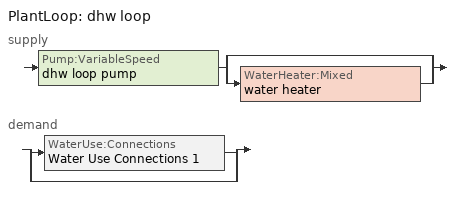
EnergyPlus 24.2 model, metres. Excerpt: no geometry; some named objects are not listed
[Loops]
PlantLoop 'dhw loop'
 supply: Pump:VariableSpeed 'dhw loop pump' > split
  | bypass
  | WaterHeater:Mixed 'water heater'
 demand: split
  | WaterUse:Connections 'Water Use Connections 1'
  | bypass
[ZoneHVAC:Baseboard:Convective:Electric]
electric baseboard: Availability Schedule=Always On Discrete; Heating Design Capacity {W}=14078; Efficiency=1
[Fan:SystemModel] Availability Schedule=Always On Discrete; Design Maximum Air Flow Rate {m3/s}=0.00141584; Speed Control Method=Discrete; Electric Power Minimum Flow Rate Fraction=0.2; Design Pressure Rise {Pa}=500; Motor Efficiency=1; Motor In Air Stream Fraction=1; Design Electric Power Consumption {W}=Autosize; Design Power Sizing Method=PowerPerFlow; Electric Power Per Unit Flow Rate {W/(m3/s)}=1e-06; Electric Power Per Unit Flow Rate Per Unit Pressure {W/((m3/s)-Pa)}=1.66667; Fan Total Efficiency=0.7; Motor Loss Radiative Fraction=0; Number of Speeds=1; Speed Flow Fraction 1=1; Speed Electric Power Fraction 1=1
unit heater supply fan; unit heater supply fan 1
[Coil:Heating:Fuel] Availability Schedule=Always On Discrete; Fuel Type=Propane; Burner Efficiency=0.6; Nominal Capacity {W}=0.293071; On Cycle Parasitic Electric Load {W}=0; Off Cycle Parasitic Fuel Load {W}=0
unit heater htg coil; unit heater htg coil 1
[PlantLoop]
dhw loop: Fluid Type=Water; Plant Equipment Operation Scheme=dhw loop Operation Schemes; Maximum Loop Temperature {C}=100; Minimum Loop Temperature {C}=0; Maximum Loop Flow Rate {m3/s}=0.01; Minimum Loop Flow Rate {m3/s}=0; Plant Loop Volume {m3}=0.003; Load Distribution Scheme=Optimal; Plant Loop Demand Calculation Scheme=SingleSetpoint; Common Pipe Simulation=None
[Sizing:Plant]
dhw loop: Loop Type=Heating; Design Loop Exit Temperature {C}=56; Loop Design Temperature Difference {deltaC}=5.55556; Sizing Option=NonCoincident; Zone Timesteps in Averaging Window=1; Coincident Sizing Factor Mode=None
[Pump:VariableSpeed]
dhw loop pump: Design Maximum Flow Rate {m3/s}=0.01; Design Pump Head {Pa}=1; Design Power Consumption {W}=0; Motor Efficiency=0.85; Fraction of Motor Inefficiencies to Fluid Stream=0; Coefficient 1 of the Part Load Performance Curve=0; Coefficient 2 of the Part Load Performance Curve=1; Coefficient 3 of the Part Load Performance Curve=0; Coefficient 4 of the Part Load Performance Curve=0; Design Minimum Flow Rate {m3/s}=0; Pump Control Type=Intermittent; Skin Loss Radiative Fraction=0.5; Design Power Sizing Method=PowerPerFlowPerPressure; Design Electric Power per Unit Flow Rate {W/(m3/s)}=348701.1; Design Shaft Power per Unit Flow Rate per Unit Head {W/((m3/s)-Pa)}=1.28205; Design Minimum Flow Rate Fraction=0
[WaterHeater:Mixed]
water heater: Tank Volume {m3}=0.16353; Setpoint Temperature Schedule=water heater setpoint; Deadband Temperature Difference {deltaC}=2; Maximum Temperature Limit {C}=99; Heater Control Type=Cycle; Heater Maximum Capacity {W}=5500.06; Heater Minimum Capacity {W}=0; Heater Ignition Minimum Flow Rate {m3/s}=0; Heater Ignition Delay {s}=0; Heater Fuel Type=Electricity; Heater Thermal Efficiency=1; Off Cycle Parasitic Fuel Consumption Rate {W}=0; Off Cycle Parasitic Fuel Type=Electricity; Off Cycle Parasitic Heat Fraction to Tank=0; On Cycle Parasitic Fuel Consumption Rate {W}=0; On Cycle Parasitic Fuel Type=Electricity; On Cycle Parasitic Heat Fraction to Tank=0; Ambient Temperature Indicator=Zone; Ambient Temperature Zone=conditioned space; Off Cycle Loss Coefficient to Ambient Temperature {W/K}=1.49993; Off Cycle Loss Fraction to Zone=1; On Cycle Loss Coefficient to Ambient Temperature {W/K}=1.49993; On Cycle Loss Fraction to Zone=1; Use Side Effectiveness=1; Source Side Effectiveness=1; Use Side Design Flow Rate {m3/s}=Autosize; Source Side Design Flow Rate {m3/s}=Autosize; Indirect Water Heating Recovery Time {hr}=1.5; Source Side Flow Control Mode=IndirectHeatPrimarySetpoint
[WaterHeater:Sizing]
water heater: Design Mode=PeakDraw; Time Storage Can Meet Peak Draw {hr}=0.538503; Time for Tank Recovery {hr}=0; Nominal Tank Volume for Autosizing Plant Connections {m3}=1
[SetpointManager:Scheduled]
Setpoint Manager Scheduled 1: Control Variable=Temperature; Schedule=dhw temp
[WaterUse:Connections]
Water Use Connections 1: Drain Water Heat Exchanger Type=None; Drain Water Heat Exchanger Destination=Plant; Water Use Equipment Name 1=dhw fixtures; Water Use Equipment Name 2=dhw distribution waste; Water Use Equipment Name 3=clothes washer; Water Use Equipment Name 4=dishwasher
[WaterUse:Equipment]
Name | Peak Flow Rate {m3/s} | Flow Rate Fraction Schedule | Target Temperature Schedule
dhw fixtures | 4.43975e-06 | dhw fixtures schedule | mixed water temperature schedule
dhw distribution waste | 1.34594e-06 | dhw fixtures schedule | mixed water temperature schedule
clothes washer | 9.69919e-07 | clothes washer schedule
dishwasher | 2.90872e-07 | dishwasher schedule
[PlantEquipmentOperationSchemes]
dhw loop Operation Schemes: Control Scheme Object Type 1=PlantEquipmentOperation:HeatingLoad; Control Scheme Name 1=dhw loop Heating Operation Scheme; Control Scheme Schedule Name 1=Always On Discrete
[PlantEquipmentOperation:HeatingLoad]
dhw loop Heating Operation Scheme: Load Range Lower Limit 1 {W}=0; Load Range Upper Limit 1 {W}=1000000000; Range Equipment List Name 1=dhw loop Heating Equipment List
[PlantEquipmentList]
dhw loop Heating Equipment List: WaterHeater:Mixed, water heater
[EnergyManagementSystem:GlobalVariable]
infil_program_Qfan
infil_program_Qinf
natural_vent_program_Qnv
natural_vent_program_Qwhf
[EnergyManagementSystem:Sensor]
Name | Output:Variable or Output:Meter Index Key | Output:Variable or Output:Meter
airflow_gain | infil flow | Infiltration Sensible Heat Gain Energy
airflow_gain_1 | natural vent flow | Infiltration Sensible Heat Gain Energy
airflow_gain_2 | whole house fan flow | Infiltration Sensible Heat Gain Energy
airflow_loss | infil flow | Infiltration Sensible Heat Loss Energy
airflow_loss_1 | natural vent flow | Infiltration Sensible Heat Loss Energy
airflow_loss_2 | whole house fan flow | Infiltration Sensible Heat Loss Energy
clg_load_cond |  | Cooling:EnergyTransfer:Zone:CONDITIONED SPACE
clg_sp_s; clg_sp_s_1 | cooling setpoint | Schedule Value
clothes_dryer_exhaust_0_sch_s | clothes dryer exhaust 0 schedule | Schedule Value
cool_season | cooling season schedule | Schedule Value
dhw_loss | water heater | Water Heater Heat Loss Energy
dhw_rtf | water heater | Water Heater Runtime Fraction
htg_load_cond |  | Heating:EnergyTransfer:Zone:CONDITIONED SPACE
htg_sp_s; htg_sp_s_1 | heating setpoint | Schedule Value
ig_ee_conv | clothes dryer | Electric Equipment Convective Heating Energy
ig_ee_conv_1 | clothes washer | Electric Equipment Convective Heating Energy
ig_ee_conv_2 | cooking range | Electric Equipment Convective Heating Energy
ig_ee_conv_3 | dishwasher | Electric Equipment Convective Heating Energy
ig_ee_conv_4 | fridge | Electric Equipment Convective Heating Energy
ig_ee_conv_5 | misc plug loads | Electric Equipment Convective Heating Energy
ig_ee_conv_6 | whole house fan | Electric Equipment Convective Heating Energy
ig_ee_rad | clothes dryer | Electric Equipment Radiant Heating Energy
ig_ee_rad_1 | clothes washer | Electric Equipment Radiant Heating Energy
ig_ee_rad_2 | cooking range | Electric Equipment Radiant Heating Energy
ig_ee_rad_3 | dishwasher | Electric Equipment Radiant Heating Energy
ig_ee_rad_4 | fridge | Electric Equipment Radiant Heating Energy
ig_ee_rad_5 | misc plug loads | Electric Equipment Radiant Heating Energy
ig_ee_rad_6 | whole house fan | Electric Equipment Radiant Heating Energy
ig_lgt_conv | interior lighting | Lights Convective Heating Energy
ig_lgt_rad | interior lighting | Lights Radiant Heating Energy
ig_lgt_vis | interior lighting | Lights Visible Radiation Heating Energy
ig_oe_conv | clothes dryer 1 | Other Equipment Convective Heating Energy
ig_oe_conv_1 | cooking range 1 | Other Equipment Convective Heating Energy
ig_oe_conv_2 | general water use latent | Other Equipment Convective Heating Energy
ig_oe_conv_3 | general water use sensible | Other Equipment Convective Heating Energy
ig_oe_conv_4 | water heater energy adjustment1 | Other Equipment Convective Heating Energy
ig_oe_rad | clothes dryer 1 | Other Equipment Radiant Heating Energy
ig_oe_rad_1 | cooking range 1 | Other Equipment Radiant Heating Energy
ig_oe_rad_2 | general water use latent | Other Equipment Radiant Heating Energy
ig_oe_rad_3 | general water use sensible | Other Equipment Radiant Heating Energy
ig_oe_rad_4 | water heater energy adjustment1 | Other Equipment Radiant Heating Energy
ig_ppl_conv | occupants | People Convective Heating Energy
ig_ppl_rad | occupants | People Radiant Heating Energy
im_conv | furniture mass conditioned space 1 | Surface Inside Face Convection Heat Gain Energy
im_conv_1 | partition wall mass | Surface Inside Face Convection Heat Gain Energy
im_ig | furniture mass conditioned space 1 | Surface Inside Face Internal Gains Radiation Heat Gain Energy
im_ig_1 | partition wall mass | Surface Inside Face Internal Gains Radiation Heat Gain Energy
im_lgt | furniture mass conditioned space 1 | Surface Inside Face Lights Radiation Heat Gain Energy
im_lgt_1 | partition wall mass | Surface Inside Face Lights Radiation Heat Gain Energy
im_sol | furniture mass conditioned space 1 | Surface Inside Face Solar Radiation Heat Gain Energy
im_sol_1 | partition wall mass | Surface Inside Face Solar Radiation Heat Gain Energy
im_surf | furniture mass conditioned space 1 | Surface Inside Face Net Surface Thermal Radiation Heat Gain Energy
im_surf_1 | partition wall mass | Surface Inside Face Net Surface Thermal Radiation Heat Gain Energy
mv_conv | mech vent house fan | Electric Equipment Convective Heating Energy
mv_conv_1 | mech vent house fan cfis | Electric Equipment Convective Heating Energy
mv_conv_2 | mech vent house fan latent load | Other Equipment Convective Heating Energy
mv_conv_3 | mech vent house fan sensible load | Other Equipment Convective Heating Energy
mv_rad | mech vent house fan | Electric Equipment Radiant Heating Energy
mv_rad_1 | mech vent house fan cfis | Electric Equipment Radiant Heating Energy
mv_rad_2 | mech vent house fan latent load | Other Equipment Radiant Heating Energy
mv_rad_3 | mech vent house fan sensible load | Other Equipment Radiant Heating Energy
natural_vent_s | natural vent schedule | Schedule Value
out_pb_s |  | Site Outdoor Air Barometric Pressure
out_wt_s |  | Site Outdoor Air Humidity Ratio
site_vw_s |  | Site Wind Speed
ss_back_out | Window1 | Surface Window Shortwave from Zone Back Out Window Heat Transfer Rate
ss_back_out_1 | Window10 | Surface Window Shortwave from Zone Back Out Window Heat Transfer Rate
ss_back_out_10 | Window21 | Surface Window Shortwave from Zone Back Out Window Heat Transfer Rate
ss_back_out_11 | Window3 | Surface Window Shortwave from Zone Back Out Window Heat Transfer Rate
ss_back_out_12 | Window4 | Surface Window Shortwave from Zone Back Out Window Heat Transfer Rate
ss_back_out_13 | Window6 | Surface Window Shortwave from Zone Back Out Window Heat Transfer Rate
ss_back_out_14 | Window8 | Surface Window Shortwave from Zone Back Out Window Heat Transfer Rate
ss_back_out_15 | Window9 | Surface Window Shortwave from Zone Back Out Window Heat Transfer Rate
ss_back_out_2 | Window12 | Surface Window Shortwave from Zone Back Out Window Heat Transfer Rate
ss_back_out_3 | Window13 | Surface Window Shortwave from Zone Back Out Window Heat Transfer Rate
ss_back_out_4 | Window14 | Surface Window Shortwave from Zone Back Out Window Heat Transfer Rate
ss_back_out_5 | Window15 | Surface Window Shortwave from Zone Back Out Window Heat Transfer Rate
ss_back_out_6 | Window16 | Surface Window Shortwave from Zone Back Out Window Heat Transfer Rate
ss_back_out_7 | Window17 | Surface Window Shortwave from Zone Back Out Window Heat Transfer Rate
ss_back_out_8 | Window19 | Surface Window Shortwave from Zone Back Out Window Heat Transfer Rate
ss_back_out_9 | Window20 | Surface Window Shortwave from Zone Back Out Window Heat Transfer Rate
ss_conv | Door1 | Surface Inside Face Convection Heat Gain Energy
ss_conv_1 | Door2 | Surface Inside Face Convection Heat Gain Energy
ss_conv_10 | Window17 | Surface Inside Face Convection Heat Gain Energy
ss_conv_11 | Window19 | Surface Inside Face Convection Heat Gain Energy
ss_conv_12 | Window20 | Surface Inside Face Convection Heat Gain Energy
ss_conv_13 | Window21 | Surface Inside Face Convection Heat Gain Energy
ss_conv_14 | Window3 | Surface Inside Face Convection Heat Gain Energy
ss_conv_15 | Window4 | Surface Inside Face Convection Heat Gain Energy
ss_conv_16 | Window6 | Surface Inside Face Convection Heat Gain Energy
ss_conv_17 | Window8 | Surface Inside Face Convection Heat Gain Energy
ss_conv_18 | Window9 | Surface Inside Face Convection Heat Gain Energy
ss_conv_2 | Door4 | Surface Inside Face Convection Heat Gain Energy
ss_conv_3 | Window1 | Surface Inside Face Convection Heat Gain Energy
ss_conv_4 | Window10 | Surface Inside Face Convection Heat Gain Energy
ss_conv_5 | Window12 | Surface Inside Face Convection Heat Gain Energy
ss_conv_6 | Window13 | Surface Inside Face Convection Heat Gain Energy
ss_conv_7 | Window14 | Surface Inside Face Convection Heat Gain Energy
ss_conv_8 | Window15 | Surface Inside Face Convection Heat Gain Energy
ss_conv_9 | Window16 | Surface Inside Face Convection Heat Gain Energy
ss_ig | Door1 | Surface Inside Face Internal Gains Radiation Heat Gain Energy
ss_ig_1 | Door2 | Surface Inside Face Internal Gains Radiation Heat Gain Energy
ss_ig_10 | Window17 | Surface Inside Face Internal Gains Radiation Heat Gain Energy
ss_ig_11 | Window19 | Surface Inside Face Internal Gains Radiation Heat Gain Energy
ss_ig_12 | Window20 | Surface Inside Face Internal Gains Radiation Heat Gain Energy
ss_ig_13 | Window21 | Surface Inside Face Internal Gains Radiation Heat Gain Energy
ss_ig_14 | Window3 | Surface Inside Face Internal Gains Radiation Heat Gain Energy
ss_ig_15 | Window4 | Surface Inside Face Internal Gains Radiation Heat Gain Energy
ss_ig_16 | Window6 | Surface Inside Face Internal Gains Radiation Heat Gain Energy
ss_ig_17 | Window8 | Surface Inside Face Internal Gains Radiation Heat Gain Energy
ss_ig_18 | Window9 | Surface Inside Face Internal Gains Radiation Heat Gain Energy
ss_ig_2 | Door4 | Surface Inside Face Internal Gains Radiation Heat Gain Energy
ss_ig_3 | Window1 | Surface Inside Face Internal Gains Radiation Heat Gain Energy
ss_ig_4 | Window10 | Surface Inside Face Internal Gains Radiation Heat Gain Energy
ss_ig_5 | Window12 | Surface Inside Face Internal Gains Radiation Heat Gain Energy
ss_ig_6 | Window13 | Surface Inside Face Internal Gains Radiation Heat Gain Energy
ss_ig_7 | Window14 | Surface Inside Face Internal Gains Radiation Heat Gain Energy
ss_ig_8 | Window15 | Surface Inside Face Internal Gains Radiation Heat Gain Energy
ss_ig_9 | Window16 | Surface Inside Face Internal Gains Radiation Heat Gain Energy
ss_lgt | Door1 | Surface Inside Face Lights Radiation Heat Gain Energy
ss_lgt_1 | Door2 | Surface Inside Face Lights Radiation Heat Gain Energy
ss_lgt_2 | Door4 | Surface Inside Face Lights Radiation Heat Gain Energy
ss_sol | Door1 | Surface Inside Face Solar Radiation Heat Gain Energy
ss_sol_1 | Door2 | Surface Inside Face Solar Radiation Heat Gain Energy
ss_sol_2 | Door4 | Surface Inside Face Solar Radiation Heat Gain Energy
ss_surf | Door1 | Surface Inside Face Net Surface Thermal Radiation Heat Gain Energy
ss_surf_1 | Door2 | Surface Inside Face Net Surface Thermal Radiation Heat Gain Energy
ss_surf_10 | Window17 | Surface Inside Face Net Surface Thermal Radiation Heat Gain Energy
ss_surf_11 | Window19 | Surface Inside Face Net Surface Thermal Radiation Heat Gain Energy
ss_surf_12 | Window20 | Surface Inside Face Net Surface Thermal Radiation Heat Gain Energy
ss_surf_13 | Window21 | Surface Inside Face Net Surface Thermal Radiation Heat Gain Energy
ss_surf_14 | Window3 | Surface Inside Face Net Surface Thermal Radiation Heat Gain Energy
ss_surf_15 | Window4 | Surface Inside Face Net Surface Thermal Radiation Heat Gain Energy
ss_surf_16 | Window6 | Surface Inside Face Net Surface Thermal Radiation Heat Gain Energy
ss_surf_17 | Window8 | Surface Inside Face Net Surface Thermal Radiation Heat Gain Energy
ss_surf_18 | Window9 | Surface Inside Face Net Surface Thermal Radiation Heat Gain Energy
ss_surf_2 | Door4 | Surface Inside Face Net Surface Thermal Radiation Heat Gain Energy
ss_surf_3 | Window1 | Surface Inside Face Net Surface Thermal Radiation Heat Gain Energy
ss_surf_4 | Window10 | Surface Inside Face Net Surface Thermal Radiation Heat Gain Energy
ss_surf_5 | Window12 | Surface Inside Face Net Surface Thermal Radiation Heat Gain Energy
ss_surf_6 | Window13 | Surface Inside Face Net Surface Thermal Radiation Heat Gain Energy
ss_surf_7 | Window14 | Surface Inside Face Net Surface Thermal Radiation Heat Gain Energy
ss_surf_8 | Window15 | Surface Inside Face Net Surface Thermal Radiation Heat Gain Energy
ss_surf_9 | Window16 | Surface Inside Face Net Surface Thermal Radiation Heat Gain Energy
ss_trans_in | Window1 | Surface Window Transmitted Solar Radiation Rate
ss_trans_in_1 | Window10 | Surface Window Transmitted Solar Radiation Rate
ss_trans_in_10 | Window21 | Surface Window Transmitted Solar Radiation Rate
ss_trans_in_11 | Window3 | Surface Window Transmitted Solar Radiation Rate
ss_trans_in_12 | Window4 | Surface Window Transmitted Solar Radiation Rate
ss_trans_in_13 | Window6 | Surface Window Transmitted Solar Radiation Rate
ss_trans_in_14 | Window8 | Surface Window Transmitted Solar Radiation Rate
ss_trans_in_15 | Window9 | Surface Window Transmitted Solar Radiation Rate
ss_trans_in_2 | Window12 | Surface Window Transmitted Solar Radiation Rate
ss_trans_in_3 | Window13 | Surface Window Transmitted Solar Radiation Rate
ss_trans_in_4 | Window14 | Surface Window Transmitted Solar Radiation Rate
ss_trans_in_5 | Window15 | Surface Window Transmitted Solar Radiation Rate
ss_trans_in_6 | Window16 | Surface Window Transmitted Solar Radiation Rate
ss_trans_in_7 | Window17 | Surface Window Transmitted Solar Radiation Rate
ss_trans_in_8 | Window19 | Surface Window Transmitted Solar Radiation Rate
ss_trans_in_9 | Window20 | Surface Window Transmitted Solar Radiation Rate
ss_trans_out | Window1 | Surface Inside Face Initial Transmitted Diffuse Transmitted Out Window Solar Radiation Rate
ss_trans_out_1 | Window10 | Surface Inside Face Initial Transmitted Diffuse Transmitted Out Window Solar Radiation Rate
ss_trans_out_10 | Window21 | Surface Inside Face Initial Transmitted Diffuse Transmitted Out Window Solar Radiation Rate
ss_trans_out_11 | Window3 | Surface Inside Face Initial Transmitted Diffuse Transmitted Out Window Solar Radiation Rate
ss_trans_out_12 | Window4 | Surface Inside Face Initial Transmitted Diffuse Transmitted Out Window Solar Radiation Rate
ss_trans_out_13 | Window6 | Surface Inside Face Initial Transmitted Diffuse Transmitted Out Window Solar Radiation Rate
ss_trans_out_14 | Window8 | Surface Inside Face Initial Transmitted Diffuse Transmitted Out Window Solar Radiation Rate
ss_trans_out_15 | Window9 | Surface Inside Face Initial Transmitted Diffuse Transmitted Out Window Solar Radiation Rate
ss_trans_out_2 | Window12 | Surface Inside Face Initial Transmitted Diffuse Transmitted Out Window Solar Radiation Rate
ss_trans_out_3 | Window13 | Surface Inside Face Initial Transmitted Diffuse Transmitted Out Window Solar Radiation Rate
ss_trans_out_4 | Window14 | Surface Inside Face Initial Transmitted Diffuse Transmitted Out Window Solar Radiation Rate
ss_trans_out_5 | Window15 | Surface Inside Face Initial Transmitted Diffuse Transmitted Out Window Solar Radiation Rate
ss_trans_out_6 | Window16 | Surface Inside Face Initial Transmitted Diffuse Transmitted Out Window Solar Radiation Rate
ss_trans_out_7 | Window17 | Surface Inside Face Initial Transmitted Diffuse Transmitted Out Window Solar Radiation Rate
ss_trans_out_8 | Window19 | Surface Inside Face Initial Transmitted Diffuse Transmitted Out Window Solar Radiation Rate
ss_trans_out_9 | Window20 | Surface Inside Face Initial Transmitted Diffuse Transmitted Out Window Solar Radiation Rate
s_conv | Floor1 | Surface Inside Face Convection Heat Gain Energy
s_conv_1 | Floor2 | Surface Inside Face Convection Heat Gain Energy
s_conv_10 | RimJoist1:90 | Surface Inside Face Convection Heat Gain Energy
s_conv_11 | Slab1 | Surface Inside Face Convection Heat Gain Energy
s_conv_12 | Wall1:0 | Surface Inside Face Convection Heat Gain Energy
s_conv_13 | Wall1:180 | Surface Inside Face Convection Heat Gain Energy
s_conv_14 | Wall1:270 | Surface Inside Face Convection Heat Gain Energy
s_conv_15 | Wall1:90 | Surface Inside Face Convection Heat Gain Energy
s_conv_16 | Wall2:0 | Surface Inside Face Convection Heat Gain Energy
s_conv_17 | Wall2:180 | Surface Inside Face Convection Heat Gain Energy
s_conv_18 | Wall2:270 | Surface Inside Face Convection Heat Gain Energy
s_conv_19 | Wall2:90 | Surface Inside Face Convection Heat Gain Energy
s_conv_2 | Floor3 | Surface Inside Face Convection Heat Gain Energy
s_conv_20 | Wall3:0 | Surface Inside Face Convection Heat Gain Energy
s_conv_21 | Wall3:180 | Surface Inside Face Convection Heat Gain Energy
s_conv_22 | Wall3:270 | Surface Inside Face Convection Heat Gain Energy
s_conv_23 | Wall3:90 | Surface Inside Face Convection Heat Gain Energy
s_conv_24 | Wall4:0 | Surface Inside Face Convection Heat Gain Energy
s_conv_25 | Wall4:180 | Surface Inside Face Convection Heat Gain Energy
s_conv_26 | Wall4:270 | Surface Inside Face Convection Heat Gain Energy
s_conv_27 | Wall4:90 | Surface Inside Face Convection Heat Gain Energy
s_conv_28 | Wall5:0 | Surface Inside Face Convection Heat Gain Energy
s_conv_29 | Wall5:180 | Surface Inside Face Convection Heat Gain Energy
s_conv_3 | Floor4 | Surface Inside Face Convection Heat Gain Energy
s_conv_30 | Wall5:270 | Surface Inside Face Convection Heat Gain Energy
s_conv_31 | Wall5:90 | Surface Inside Face Convection Heat Gain Energy
s_conv_32 | Wall6:0 | Surface Inside Face Convection Heat Gain Energy
s_conv_33 | Wall6:180 | Surface Inside Face Convection Heat Gain Energy
s_conv_34 | Wall6:270 | Surface Inside Face Convection Heat Gain Energy
s_conv_35 | Wall6:90 | Surface Inside Face Convection Heat Gain Energy
s_conv_36 | Wall7:0 | Surface Inside Face Convection Heat Gain Energy
s_conv_37 | Wall7:180 | Surface Inside Face Convection Heat Gain Energy
s_conv_38 | Wall7:270 | Surface Inside Face Convection Heat Gain Energy
s_conv_39 | Wall7:90 | Surface Inside Face Convection Heat Gain Energy
s_conv_4 | FoundationWall1 | Surface Inside Face Convection Heat Gain Energy
s_conv_40 | Wall8:0 | Surface Inside Face Convection Heat Gain Energy
s_conv_41 | Wall8:180 | Surface Inside Face Convection Heat Gain Energy
s_conv_42 | Wall8:270 | Surface Inside Face Convection Heat Gain Energy
s_conv_43 | Wall8:90 | Surface Inside Face Convection Heat Gain Energy
s_conv_5 | inferred conditioned ceiling | Surface Inside Face Convection Heat Gain Energy
s_conv_6 | inferred conditioned floor | Surface Inside Face Convection Heat Gain Energy
s_conv_7 | RimJoist1:0 | Surface Inside Face Convection Heat Gain Energy
s_conv_8 | RimJoist1:180 | Surface Inside Face Convection Heat Gain Energy
s_conv_9 | RimJoist1:270 | Surface Inside Face Convection Heat Gain Energy
s_ig | Floor1 | Surface Inside Face Internal Gains Radiation Heat Gain Energy
s_ig_1 | Floor2 | Surface Inside Face Internal Gains Radiation Heat Gain Energy
s_ig_10 | RimJoist1:90 | Surface Inside Face Internal Gains Radiation Heat Gain Energy
s_ig_11 | Slab1 | Surface Inside Face Internal Gains Radiation Heat Gain Energy
s_ig_12 | Wall1:0 | Surface Inside Face Internal Gains Radiation Heat Gain Energy
s_ig_13 | Wall1:180 | Surface Inside Face Internal Gains Radiation Heat Gain Energy
s_ig_14 | Wall1:270 | Surface Inside Face Internal Gains Radiation Heat Gain Energy
s_ig_15 | Wall1:90 | Surface Inside Face Internal Gains Radiation Heat Gain Energy
s_ig_16 | Wall2:0 | Surface Inside Face Internal Gains Radiation Heat Gain Energy
s_ig_17 | Wall2:180 | Surface Inside Face Internal Gains Radiation Heat Gain Energy
s_ig_18 | Wall2:270 | Surface Inside Face Internal Gains Radiation Heat Gain Energy
s_ig_19 | Wall2:90 | Surface Inside Face Internal Gains Radiation Heat Gain Energy
s_ig_2 | Floor3 | Surface Inside Face Internal Gains Radiation Heat Gain Energy
s_ig_20 | Wall3:0 | Surface Inside Face Internal Gains Radiation Heat Gain Energy
s_ig_21 | Wall3:180 | Surface Inside Face Internal Gains Radiation Heat Gain Energy
s_ig_22 | Wall3:270 | Surface Inside Face Internal Gains Radiation Heat Gain Energy
s_ig_23 | Wall3:90 | Surface Inside Face Internal Gains Radiation Heat Gain Energy
s_ig_24 | Wall4:0 | Surface Inside Face Internal Gains Radiation Heat Gain Energy
s_ig_25 | Wall4:180 | Surface Inside Face Internal Gains Radiation Heat Gain Energy
s_ig_26 | Wall4:270 | Surface Inside Face Internal Gains Radiation Heat Gain Energy
s_ig_27 | Wall4:90 | Surface Inside Face Internal Gains Radiation Heat Gain Energy
s_ig_28 | Wall5:0 | Surface Inside Face Internal Gains Radiation Heat Gain Energy
s_ig_29 | Wall5:180 | Surface Inside Face Internal Gains Radiation Heat Gain Energy
s_ig_3 | Floor4 | Surface Inside Face Internal Gains Radiation Heat Gain Energy
s_ig_30 | Wall5:270 | Surface Inside Face Internal Gains Radiation Heat Gain Energy
s_ig_31 | Wall5:90 | Surface Inside Face Internal Gains Radiation Heat Gain Energy
s_ig_32 | Wall6:0 | Surface Inside Face Internal Gains Radiation Heat Gain Energy
s_ig_33 | Wall6:180 | Surface Inside Face Internal Gains Radiation Heat Gain Energy
s_ig_34 | Wall6:270 | Surface Inside Face Internal Gains Radiation Heat Gain Energy
s_ig_35 | Wall6:90 | Surface Inside Face Internal Gains Radiation Heat Gain Energy
s_ig_36 | Wall7:0 | Surface Inside Face Internal Gains Radiation Heat Gain Energy
s_ig_37 | Wall7:180 | Surface Inside Face Internal Gains Radiation Heat Gain Energy
s_ig_38 | Wall7:270 | Surface Inside Face Internal Gains Radiation Heat Gain Energy
s_ig_39 | Wall7:90 | Surface Inside Face Internal Gains Radiation Heat Gain Energy
s_ig_4 | FoundationWall1 | Surface Inside Face Internal Gains Radiation Heat Gain Energy
s_ig_40 | Wall8:0 | Surface Inside Face Internal Gains Radiation Heat Gain Energy
s_ig_41 | Wall8:180 | Surface Inside Face Internal Gains Radiation Heat Gain Energy
s_ig_42 | Wall8:270 | Surface Inside Face Internal Gains Radiation Heat Gain Energy
s_ig_43 | Wall8:90 | Surface Inside Face Internal Gains Radiation Heat Gain Energy
s_ig_5 | inferred conditioned ceiling | Surface Inside Face Internal Gains Radiation Heat Gain Energy
s_ig_6 | inferred conditioned floor | Surface Inside Face Internal Gains Radiation Heat Gain Energy
s_ig_7 | RimJoist1:0 | Surface Inside Face Internal Gains Radiation Heat Gain Energy
s_ig_8 | RimJoist1:180 | Surface Inside Face Internal Gains Radiation Heat Gain Energy
s_ig_9 | RimJoist1:270 | Surface Inside Face Internal Gains Radiation Heat Gain Energy
s_lgt | Floor1 | Surface Inside Face Lights Radiation Heat Gain Energy
s_lgt_1 | Floor2 | Surface Inside Face Lights Radiation Heat Gain Energy
s_lgt_10 | RimJoist1:90 | Surface Inside Face Lights Radiation Heat Gain Energy
s_lgt_11 | Slab1 | Surface Inside Face Lights Radiation Heat Gain Energy
s_lgt_12 | Wall1:0 | Surface Inside Face Lights Radiation Heat Gain Energy
s_lgt_13 | Wall1:180 | Surface Inside Face Lights Radiation Heat Gain Energy
s_lgt_14 | Wall1:270 | Surface Inside Face Lights Radiation Heat Gain Energy
s_lgt_15 | Wall1:90 | Surface Inside Face Lights Radiation Heat Gain Energy
s_lgt_16 | Wall2:0 | Surface Inside Face Lights Radiation Heat Gain Energy
s_lgt_17 | Wall2:180 | Surface Inside Face Lights Radiation Heat Gain Energy
s_lgt_18 | Wall2:270 | Surface Inside Face Lights Radiation Heat Gain Energy
s_lgt_19 | Wall2:90 | Surface Inside Face Lights Radiation Heat Gain Energy
s_lgt_2 | Floor3 | Surface Inside Face Lights Radiation Heat Gain Energy
s_lgt_20 | Wall3:0 | Surface Inside Face Lights Radiation Heat Gain Energy
s_lgt_21 | Wall3:180 | Surface Inside Face Lights Radiation Heat Gain Energy
s_lgt_22 | Wall3:270 | Surface Inside Face Lights Radiation Heat Gain Energy
s_lgt_23 | Wall3:90 | Surface Inside Face Lights Radiation Heat Gain Energy
s_lgt_24 | Wall4:0 | Surface Inside Face Lights Radiation Heat Gain Energy
s_lgt_25 | Wall4:180 | Surface Inside Face Lights Radiation Heat Gain Energy
s_lgt_26 | Wall4:270 | Surface Inside Face Lights Radiation Heat Gain Energy
s_lgt_27 | Wall4:90 | Surface Inside Face Lights Radiation Heat Gain Energy
s_lgt_28 | Wall5:0 | Surface Inside Face Lights Radiation Heat Gain Energy
s_lgt_29 | Wall5:180 | Surface Inside Face Lights Radiation Heat Gain Energy
s_lgt_3 | Floor4 | Surface Inside Face Lights Radiation Heat Gain Energy
s_lgt_30 | Wall5:270 | Surface Inside Face Lights Radiation Heat Gain Energy
s_lgt_31 | Wall5:90 | Surface Inside Face Lights Radiation Heat Gain Energy
s_lgt_32 | Wall6:0 | Surface Inside Face Lights Radiation Heat Gain Energy
s_lgt_33 | Wall6:180 | Surface Inside Face Lights Radiation Heat Gain Energy
s_lgt_34 | Wall6:270 | Surface Inside Face Lights Radiation Heat Gain Energy
s_lgt_35 | Wall6:90 | Surface Inside Face Lights Radiation Heat Gain Energy
s_lgt_36 | Wall7:0 | Surface Inside Face Lights Radiation Heat Gain Energy
s_lgt_37 | Wall7:180 | Surface Inside Face Lights Radiation Heat Gain Energy
s_lgt_38 | Wall7:270 | Surface Inside Face Lights Radiation Heat Gain Energy
s_lgt_39 | Wall7:90 | Surface Inside Face Lights Radiation Heat Gain Energy
s_lgt_4 | FoundationWall1 | Surface Inside Face Lights Radiation Heat Gain Energy
s_lgt_40 | Wall8:0 | Surface Inside Face Lights Radiation Heat Gain Energy
s_lgt_41 | Wall8:180 | Surface Inside Face Lights Radiation Heat Gain Energy
s_lgt_42 | Wall8:270 | Surface Inside Face Lights Radiation Heat Gain Energy
s_lgt_43 | Wall8:90 | Surface Inside Face Lights Radiation Heat Gain Energy
s_lgt_5 | inferred conditioned ceiling | Surface Inside Face Lights Radiation Heat Gain Energy
s_lgt_6 | inferred conditioned floor | Surface Inside Face Lights Radiation Heat Gain Energy
s_lgt_7 | RimJoist1:0 | Surface Inside Face Lights Radiation Heat Gain Energy
s_lgt_8 | RimJoist1:180 | Surface Inside Face Lights Radiation Heat Gain Energy
s_lgt_9 | RimJoist1:270 | Surface Inside Face Lights Radiation Heat Gain Energy
s_sol | Floor1 | Surface Inside Face Solar Radiation Heat Gain Energy
s_sol_1 | Floor2 | Surface Inside Face Solar Radiation Heat Gain Energy
s_sol_10 | RimJoist1:90 | Surface Inside Face Solar Radiation Heat Gain Energy
s_sol_11 | Slab1 | Surface Inside Face Solar Radiation Heat Gain Energy
s_sol_12 | Wall1:0 | Surface Inside Face Solar Radiation Heat Gain Energy
s_sol_13 | Wall1:180 | Surface Inside Face Solar Radiation Heat Gain Energy
s_sol_14 | Wall1:270 | Surface Inside Face Solar Radiation Heat Gain Energy
s_sol_15 | Wall1:90 | Surface Inside Face Solar Radiation Heat Gain Energy
s_sol_16 | Wall2:0 | Surface Inside Face Solar Radiation Heat Gain Energy
s_sol_17 | Wall2:180 | Surface Inside Face Solar Radiation Heat Gain Energy
s_sol_18 | Wall2:270 | Surface Inside Face Solar Radiation Heat Gain Energy
s_sol_19 | Wall2:90 | Surface Inside Face Solar Radiation Heat Gain Energy
s_sol_2 | Floor3 | Surface Inside Face Solar Radiation Heat Gain Energy
s_sol_20 | Wall3:0 | Surface Inside Face Solar Radiation Heat Gain Energy
s_sol_21 | Wall3:180 | Surface Inside Face Solar Radiation Heat Gain Energy
s_sol_22 | Wall3:270 | Surface Inside Face Solar Radiation Heat Gain Energy
s_sol_23 | Wall3:90 | Surface Inside Face Solar Radiation Heat Gain Energy
s_sol_24 | Wall4:0 | Surface Inside Face Solar Radiation Heat Gain Energy
s_sol_25 | Wall4:180 | Surface Inside Face Solar Radiation Heat Gain Energy
s_sol_26 | Wall4:270 | Surface Inside Face Solar Radiation Heat Gain Energy
s_sol_27 | Wall4:90 | Surface Inside Face Solar Radiation Heat Gain Energy
s_sol_28 | Wall5:0 | Surface Inside Face Solar Radiation Heat Gain Energy
s_sol_29 | Wall5:180 | Surface Inside Face Solar Radiation Heat Gain Energy
s_sol_3 | Floor4 | Surface Inside Face Solar Radiation Heat Gain Energy
s_sol_30 | Wall5:270 | Surface Inside Face Solar Radiation Heat Gain Energy
s_sol_31 | Wall5:90 | Surface Inside Face Solar Radiation Heat Gain Energy
s_sol_32 | Wall6:0 | Surface Inside Face Solar Radiation Heat Gain Energy
s_sol_33 | Wall6:180 | Surface Inside Face Solar Radiation Heat Gain Energy
s_sol_34 | Wall6:270 | Surface Inside Face Solar Radiation Heat Gain Energy
s_sol_35 | Wall6:90 | Surface Inside Face Solar Radiation Heat Gain Energy
s_sol_36 | Wall7:0 | Surface Inside Face Solar Radiation Heat Gain Energy
s_sol_37 | Wall7:180 | Surface Inside Face Solar Radiation Heat Gain Energy
s_sol_38 | Wall7:270 | Surface Inside Face Solar Radiation Heat Gain Energy
s_sol_39 | Wall7:90 | Surface Inside Face Solar Radiation Heat Gain Energy
s_sol_4 | FoundationWall1 | Surface Inside Face Solar Radiation Heat Gain Energy
s_sol_40 | Wall8:0 | Surface Inside Face Solar Radiation Heat Gain Energy
s_sol_41 | Wall8:180 | Surface Inside Face Solar Radiation Heat Gain Energy
s_sol_42 | Wall8:270 | Surface Inside Face Solar Radiation Heat Gain Energy
s_sol_43 | Wall8:90 | Surface Inside Face Solar Radiation Heat Gain Energy
s_sol_5 | inferred conditioned ceiling | Surface Inside Face Solar Radiation Heat Gain Energy
s_sol_6 | inferred conditioned floor | Surface Inside Face Solar Radiation Heat Gain Energy
s_sol_7 | RimJoist1:0 | Surface Inside Face Solar Radiation Heat Gain Energy
s_sol_8 | RimJoist1:180 | Surface Inside Face Solar Radiation Heat Gain Energy
s_sol_9 | RimJoist1:270 | Surface Inside Face Solar Radiation Heat Gain Energy
s_surf | Floor1 | Surface Inside Face Net Surface Thermal Radiation Heat Gain Energy
s_surf_1 | Floor2 | Surface Inside Face Net Surface Thermal Radiation Heat Gain Energy
s_surf_10 | RimJoist1:90 | Surface Inside Face Net Surface Thermal Radiation Heat Gain Energy
s_surf_11 | Slab1 | Surface Inside Face Net Surface Thermal Radiation Heat Gain Energy
s_surf_12 | Wall1:0 | Surface Inside Face Net Surface Thermal Radiation Heat Gain Energy
s_surf_13 | Wall1:180 | Surface Inside Face Net Surface Thermal Radiation Heat Gain Energy
s_surf_14 | Wall1:270 | Surface Inside Face Net Surface Thermal Radiation Heat Gain Energy
s_surf_15 | Wall1:90 | Surface Inside Face Net Surface Thermal Radiation Heat Gain Energy
s_surf_16 | Wall2:0 | Surface Inside Face Net Surface Thermal Radiation Heat Gain Energy
s_surf_17 | Wall2:180 | Surface Inside Face Net Surface Thermal Radiation Heat Gain Energy
s_surf_18 | Wall2:270 | Surface Inside Face Net Surface Thermal Radiation Heat Gain Energy
s_surf_19 | Wall2:90 | Surface Inside Face Net Surface Thermal Radiation Heat Gain Energy
s_surf_2 | Floor3 | Surface Inside Face Net Surface Thermal Radiation Heat Gain Energy
s_surf_20 | Wall3:0 | Surface Inside Face Net Surface Thermal Radiation Heat Gain Energy
s_surf_21 | Wall3:180 | Surface Inside Face Net Surface Thermal Radiation Heat Gain Energy
s_surf_22 | Wall3:270 | Surface Inside Face Net Surface Thermal Radiation Heat Gain Energy
s_surf_23 | Wall3:90 | Surface Inside Face Net Surface Thermal Radiation Heat Gain Energy
s_surf_24 | Wall4:0 | Surface Inside Face Net Surface Thermal Radiation Heat Gain Energy
s_surf_25 | Wall4:180 | Surface Inside Face Net Surface Thermal Radiation Heat Gain Energy
s_surf_26 | Wall4:270 | Surface Inside Face Net Surface Thermal Radiation Heat Gain Energy
s_surf_27 | Wall4:90 | Surface Inside Face Net Surface Thermal Radiation Heat Gain Energy
s_surf_28 | Wall5:0 | Surface Inside Face Net Surface Thermal Radiation Heat Gain Energy
s_surf_29 | Wall5:180 | Surface Inside Face Net Surface Thermal Radiation Heat Gain Energy
s_surf_3 | Floor4 | Surface Inside Face Net Surface Thermal Radiation Heat Gain Energy
s_surf_30 | Wall5:270 | Surface Inside Face Net Surface Thermal Radiation Heat Gain Energy
s_surf_31 | Wall5:90 | Surface Inside Face Net Surface Thermal Radiation Heat Gain Energy
s_surf_32 | Wall6:0 | Surface Inside Face Net Surface Thermal Radiation Heat Gain Energy
s_surf_33 | Wall6:180 | Surface Inside Face Net Surface Thermal Radiation Heat Gain Energy
s_surf_34 | Wall6:270 | Surface Inside Face Net Surface Thermal Radiation Heat Gain Energy
s_surf_35 | Wall6:90 | Surface Inside Face Net Surface Thermal Radiation Heat Gain Energy
s_surf_36 | Wall7:0 | Surface Inside Face Net Surface Thermal Radiation Heat Gain Energy
s_surf_37 | Wall7:180 | Surface Inside Face Net Surface Thermal Radiation Heat Gain Energy
s_surf_38 | Wall7:270 | Surface Inside Face Net Surface Thermal Radiation Heat Gain Energy
s_surf_39 | Wall7:90 | Surface Inside Face Net Surface Thermal Radiation Heat Gain Energy
s_surf_4 | FoundationWall1 | Surface Inside Face Net Surface Thermal Radiation Heat Gain Energy
s_surf_40 | Wall8:0 | Surface Inside Face Net Surface Thermal Radiation Heat Gain Energy
s_surf_41 | Wall8:180 | Surface Inside Face Net Surface Thermal Radiation Heat Gain Energy
s_surf_42 | Wall8:270 | Surface Inside Face Net Surface Thermal Radiation Heat Gain Energy
s_surf_43 | Wall8:90 | Surface Inside Face Net Surface Thermal Radiation Heat Gain Energy
s_surf_5 | inferred conditioned ceiling | Surface Inside Face Net Surface Thermal Radiation Heat Gain Energy
s_surf_6 | inferred conditioned floor | Surface Inside Face Net Surface Thermal Radiation Heat Gain Energy
s_surf_7 | RimJoist1:0 | Surface Inside Face Net Surface Thermal Radiation Heat Gain Energy
s_surf_8 | RimJoist1:180 | Surface Inside Face Net Surface Thermal Radiation Heat Gain Energy
s_surf_9 | RimJoist1:270 | Surface Inside Face Net Surface Thermal Radiation Heat Gain Energy
unit_heater_htg_coil_1_s | unit heater htg coil 1 | Heating Coil Heating Energy
unit_heater_htg_coil_s | unit heater htg coil | Heating Coil Heating Energy
unit_heater_supply_fan_1_s | unit heater supply fan 1 | Fan Electricity Energy
unit_heater_supply_fan_s | unit heater supply fan | Fan Electricity Energy
water_heater_energy | water heater | Water Heater Electricity Rate
water_heater_off_cycle_parasitic | water heater | Water Heater Off Cycle Parasitic Electricity Rate
water_heater_on_cycle_parasitic | water heater | Water Heater On Cycle Parasitic Electricity Rate
[EnergyManagementSystem:Actuator]
Name | Actuated Component Unique | Actuated Component Type | Actuated Component Control Type
fridge_schedule_act | fridge schedule | Schedule:Constant | Schedule Value
infil_flow_act | infil flow | Zone Infiltration | Air Exchange Flow Rate
mech_vent_house_fan_cfis_act | mech vent house fan cfis | ElectricEquipment | Electricity Rate
mech_vent_house_fan_latent_load_act | mech vent house fan latent load | OtherEquipment | Power Level
mech_vent_house_fan_sensible_load_act | mech vent house fan sensible load | OtherEquipment | Power Level
natural_vent_flow_act | natural vent flow | Zone Infiltration | Air Exchange Flow Rate
water_heater_ec_adj_act | water heater energy adjustment1 | OtherEquipment | Power Level
whole_house_fan_act | whole house fan | ElectricEquipment | Electricity Rate
whole_house_fan_flow_act | whole house fan flow | Zone Infiltration | Air Exchange Flow Rate
whole_house_fan_mix_act | whole house fan mix | ZoneMixing | Air Exchange Flow Rate
[EnergyManagementSystem:Program]
component_loads_program: Set loads_htg_walls = 0; Set loads_htg_rim_joists = 0; Set loads_htg_foundation_walls = 0; Set loads_htg_floors = 0; Set loads_htg_slabs = 0; Set loads_htg_ceilings = 0; Set loads_htg_roofs = 0; Set loads_htg_windows_conduction = 0; Set loads_htg_windows_solar = 0; Set loads_htg_doors = 0; Set loads_htg_skylights_conduction = 0; Set loads_htg_skylights_solar = 0; Set loads_htg_internal_mass = 0; Set loads_htg_intgains = 0; Set loads_htg_lighting = 0; Set loads_htg_infil = 0; Set loads_htg_mechvent = 0; Set loads_htg_natvent = 0; Set loads_htg_whf = 0; Set loads_htg_ducts = 0; Set loads_clg_walls = 0; Set loads_clg_rim_joists = 0; Set loads_clg_foundation_walls = 0; Set loads_clg_floors = 0; Set loads_clg_slabs = 0; Set loads_clg_ceilings = 0; Set loads_clg_roofs = 0; Set loads_clg_windows_conduction = 0; Set loads_clg_windows_solar = 0; Set loads_clg_doors = 0; Set loads_clg_skylights_conduction = 0; Set loads_clg_skylights_solar = 0; Set loads_clg_internal_mass = 0; Set loads_clg_intgains = 0; Set loads_clg_lighting = 0; Set loads_clg_infil = 0; Set loads_clg_mechvent = 0; Set loads_clg_natvent = 0; Set loads_clg_whf = 0; Set loads_clg_ducts = 0; Set hr_walls = 0; Set hr_walls = hr_walls + s_conv_12 + s_ig_12 + s_sol_12 + s_lgt_12 + s_surf_12; Set hr_walls = hr_walls + s_conv_13 + s_ig_13 + s_sol_13 + s_lgt_13 + s_surf_13; Set hr_walls = hr_walls + s_conv_14 + s_ig_14 + s_sol_14 + s_lgt_14 + s_surf_14; Set hr_walls = hr_walls + s_conv_15 + s_ig_15 + s_sol_15 + s_lgt_15 + s_surf_15; Set hr_walls = hr_walls + s_conv_16 + s_ig_16 + s_sol_16 + s_lgt_16 + s_surf_16; Set hr_walls = hr_walls + s_conv_17 + s_ig_17 + s_sol_17 + s_lgt_17 + s_surf_17; Set hr_walls = hr_walls + s_conv_18 + s_ig_18 + s_sol_18 + s_lgt_18 + s_surf_18; Set hr_walls = hr_walls + s_conv_19 + s_ig_19 + s_sol_19 + s_lgt_19 + s_surf_19; Set hr_walls = hr_walls + s_conv_20 + s_ig_20 + s_sol_20 + s_lgt_20 + s_surf_20; Set hr_walls = hr_walls + s_conv_21 + s_ig_21 + s_sol_21 + s_lgt_21 + s_surf_21; Set hr_walls = hr_walls + s_conv_22 + s_ig_22 + s_sol_22 + s_lgt_22 + s_surf_22; Set hr_walls = hr_walls + s_conv_23 + s_ig_23 + s_sol_23 + s_lgt_23 + s_surf_23; Set hr_walls = hr_walls + s_conv_24 + s_ig_24 + s_sol_24 + s_lgt_24 + s_surf_24; Set hr_walls = hr_walls + s_conv_25 + s_ig_25 + s_sol_25 + s_lgt_25 + s_surf_25; Set hr_walls = hr_walls + s_conv_26 + s_ig_26 + s_sol_26 + s_lgt_26 + s_surf_26; Set hr_walls = hr_walls + s_conv_27 + s_ig_27 + s_sol_27 + s_lgt_27 + s_surf_27; Set hr_walls = hr_walls + s_conv_28 + s_ig_28 + s_sol_28 + s_lgt_28 + s_surf_28; Set hr_walls = hr_walls + s_conv_29 + s_ig_29 + s_sol_29 + s_lgt_29 + s_surf_29; Set hr_walls = hr_walls + s_conv_30 + s_ig_30 + s_sol_30 + s_lgt_30 + s_surf_30; Set hr_walls = hr_walls + s_conv_31 + s_ig_31 + s_sol_31 + s_lgt_31 + s_surf_31; Set hr_walls = hr_walls + s_conv_32 + s_ig_32 + s_sol_32 + s_lgt_32 + s_surf_32; Set hr_walls = hr_walls + s_conv_33 + s_ig_33 + s_sol_33 + s_lgt_33 + s_surf_33; Set hr_walls = hr_walls + s_conv_34 + s_ig_34 + s_sol_34 + s_lgt_34 + s_surf_34; Set hr_walls = hr_walls + s_conv_35 + s_ig_35 + s_sol_35 + s_lgt_35 + s_surf_35; Set hr_walls = hr_walls + s_conv_36 + s_ig_36 + s_sol_36 + s_lgt_36 + s_surf_36; Set hr_walls = hr_walls + s_conv_37 + s_ig_37 + s_sol_37 + s_lgt_37 + s_surf_37; Set hr_walls = hr_walls + s_conv_38 + s_ig_38 + s_sol_38 + s_lgt_38 + s_surf_38; Set hr_walls = hr_walls + s_conv_39 + s_ig_39 + s_sol_39 + s_lgt_39 + s_surf_39; Set hr_walls = hr_walls + s_conv_40 + s_ig_40 + s_sol_40 + s_lgt_40 + s_surf_40; Set hr_walls = hr_walls + s_conv_41 + s_ig_41 + s_sol_41 + s_lgt_41 + s_surf_41; Set hr_walls = hr_walls + s_conv_42 + s_ig_42 + s_sol_42 + s_lgt_42 + s_surf_42; Set hr_walls = hr_walls + s_conv_43 + s_ig_43 + s_sol_43 + s_lgt_43 + s_surf_43; Set hr_rim_joists = 0; Set hr_rim_joists = hr_rim_joists + s_conv_7 + s_ig_7 + s_sol_7 + s_lgt_7 + s_surf_7; Set hr_rim_joists = hr_rim_joists + s_conv_8 + s_ig_8 + s_sol_8 + s_lgt_8 + s_surf_8; Set hr_rim_joists = hr_rim_joists + s_conv_9 + s_ig_9 + s_sol_9 + s_lgt_9 + s_surf_9; Set hr_rim_joists = hr_rim_joists + s_conv_10 + s_ig_10 + s_sol_10 + s_lgt_10 + s_surf_10; Set hr_foundation_walls = 0; Set hr_foundation_walls = hr_foundation_walls + s_conv_4 + s_ig_4 + s_sol_4 + s_lgt_4 + s_surf_4; Set hr_floors = 0; Set hr_floors = hr_floors + s_conv + s_ig + s_sol + s_lgt + s_surf; Set hr_slabs = 0; Set hr_slabs = hr_slabs + s_conv_11 + s_ig_11 + s_sol_11 + s_lgt_11 + s_surf_11; Set hr_ceilings = 0; Set hr_ceilings = hr_ceilings + s_conv_1 + s_ig_1 + s_sol_1 + s_lgt_1 + s_surf_1; Set hr_ceilings = hr_ceilings + s_conv_2 + s_ig_2 + s_sol_2 + s_lgt_2 + s_surf_2; Set hr_ceilings = hr_ceilings + s_conv_3 + s_ig_3 + s_sol_3 + s_lgt_3 + s_surf_3; Set hr_roofs = 0; Set hr_windows_conduction = 0; Set hr_windows_conduction = hr_windows_conduction + ss_conv_3; Set hr_windows_conduction = hr_windows_conduction + ss_ig_3; Set hr_windows_conduction = hr_windows_conduction + ss_surf_3; Set hr_windows_conduction = hr_windows_conduction + ss_conv_4; Set hr_windows_conduction = hr_windows_conduction + ss_ig_4; Set hr_windows_conduction = hr_windows_conduction + ss_surf_4; Set hr_windows_conduction = hr_windows_conduction + ss_conv_5; Set hr_windows_conduction = hr_windows_conduction + ss_ig_5; Set hr_windows_conduction = hr_windows_conduction + ss_surf_5; Set hr_windows_conduction = hr_windows_conduction + ss_conv_6; Set hr_windows_conduction = hr_windows_conduction + ss_ig_6; Set hr_windows_conduction = hr_windows_conduction + ss_surf_6; Set hr_windows_conduction = hr_windows_conduction + ss_conv_7; Set hr_windows_conduction = hr_windows_conduction + ss_ig_7; Set hr_windows_conduction = hr_windows_conduction + ss_surf_7; Set hr_windows_conduction = hr_windows_conduction + ss_conv_8; Set hr_windows_conduction = hr_windows_conduction + ss_ig_8; Set hr_windows_conduction = hr_windows_conduction + ss_surf_8; Set hr_windows_conduction = hr_windows_conduction + ss_conv_9; Set hr_windows_conduction = hr_windows_conduction + ss_ig_9; Set hr_windows_conduction = hr_windows_conduction + ss_surf_9; Set hr_windows_conduction = hr_windows_conduction + ss_conv_10; Set hr_windows_conduction = hr_windows_conduction + ss_ig_10; Set hr_windows_conduction = hr_windows_conduction + ss_surf_10; Set hr_windows_conduction = hr_windows_conduction + ss_conv_13; Set hr_windows_conduction = hr_windows_conduction + ss_ig_13; Set hr_windows_conduction = hr_windows_conduction + ss_surf_13; Set hr_windows_conduction = hr_windows_conduction + ss_conv_14; Set hr_windows_conduction = hr_windows_conduction + ss_ig_14; Set hr_windows_conduction = hr_windows_conduction + ss_surf_14; Set hr_windows_conduction = hr_windows_conduction + ss_conv_15; Set hr_windows_conduction = hr_windows_conduction + ss_ig_15; Set hr_windows_conduction = hr_windows_conduction + ss_surf_15; Set hr_windows_conduction = hr_windows_conduction + ss_conv_16; Set hr_windows_conduction = hr_windows_conduction + ss_ig_16; Set hr_windows_conduction = hr_windows_conduction + ss_surf_16; Set hr_windows_conduction = hr_windows_conduction + ss_conv_17; Set hr_windows_conduction = hr_windows_conduction + ss_ig_17; Set hr_windows_conduction = hr_windows_conduction + ss_surf_17; Set hr_windows_conduction = hr_windows_conduction + ss_conv_18; Set hr_windows_conduction = hr_windows_conduction + ss_ig_18; Set hr_windows_conduction = hr_windows_conduction + ss_surf_18; Set hr_windows_solar = 0; Set hr_windows_solar = hr_windows_solar - ss_trans_in * ZoneTimestep * 3600 + ss_back_out * ZoneTimestep * 3600 + ss_trans_out * ZoneTimestep * 3600; Set hr_windows_solar = hr_windows_solar - ss_trans_in_1 * ZoneTimestep * 3600 + ss_back_out_1 * ZoneTimestep * 3600 + ss_trans_out_1 * ZoneTimestep * 3600; Set hr_windows_solar = hr_windows_solar - ss_trans_in_2 * ZoneTimestep * 3600 + ss_back_out_2 * ZoneTimestep * 3600 + ss_trans_out_2 * ZoneTimestep * 3600; Set hr_windows_solar = hr_windows_solar - ss_trans_in_3 * ZoneTimestep * 3600 + ss_back_out_3 * ZoneTimestep * 3600 + ss_trans_out_3 * ZoneTimestep * 3600; Set hr_windows_solar = hr_windows_solar - ss_trans_in_4 * ZoneTimestep * 3600 + ss_back_out_4 * ZoneTimestep * 3600 + ss_trans_out_4 * ZoneTimestep * 3600; Set hr_windows_solar = hr_windows_solar - ss_trans_in_5 * ZoneTimestep * 3600 + ss_back_out_5 * ZoneTimestep * 3600 + ss_trans_out_5 * ZoneTimestep * 3600; Set hr_windows_solar = hr_windows_solar - ss_trans_in_6 * ZoneTimestep * 3600 + ss_back_out_6 * ZoneTimestep * 3600 + ss_trans_out_6 * ZoneTimestep * 3600; Set hr_windows_solar = hr_windows_solar - ss_trans_in_7 * ZoneTimestep * 3600 + ss_back_out_7 * ZoneTimestep * 3600 + ss_trans_out_7 * ZoneTimestep * 3600; Set hr_windows_solar = hr_windows_solar - ss_trans_in_10 * ZoneTimestep * 3600 + ss_back_out_10 * ZoneTimestep * 3600 + ss_trans_out_10 * ZoneTimestep * 3600; Set hr_windows_solar = hr_windows_solar - ss_trans_in_11 * ZoneTimestep * 3600 + ss_back_out_11 * ZoneTimestep * 3600 + ss_trans_out_11 * ZoneTimestep * 3600; Set hr_windows_solar = hr_windows_solar - ss_trans_in_12 * ZoneTimestep * 3600 + ss_back_out_12 * ZoneTimestep * 3600 + ss_trans_out_12 * ZoneTimestep * 3600; Set hr_windows_solar = hr_windows_solar - ss_trans_in_13 * ZoneTimestep * 3600 + ss_back_out_13 * ZoneTimestep * 3600 + ss_trans_out_13 * ZoneTimestep * 3600; Set hr_windows_solar = hr_windows_solar - ss_trans_in_14 * ZoneTimestep * 3600 + ss_back_out_14 * ZoneTimestep * 3600 + ss_trans_out_14 * ZoneTimestep * 3600; Set hr_windows_solar = hr_windows_solar - ss_trans_in_15 * ZoneTimestep * 3600 + ss_back_out_15 * ZoneTimestep * 3600 + ss_trans_out_15 * ZoneTimestep * 3600; Set hr_doors = 0; Set hr_doors = hr_doors + ss_sol; Set hr_doors = hr_doors + ss_lgt; Set hr_doors = hr_doors + ss_conv; Set hr_doors = hr_doors + ss_ig; Set hr_doors = hr_doors + ss_surf; Set hr_doors = hr_doors + ss_sol_1; Set hr_doors = hr_doors + ss_lgt_1; Set hr_doors = hr_doors + ss_conv_1; Set hr_doors = hr_doors + ss_ig_1; Set hr_doors = hr_doors + ss_surf_1; Set hr_doors = hr_doors + ss_sol_2; Set hr_doors = hr_doors + ss_lgt_2; Set hr_doors = hr_doors + ss_conv_2; Set hr_doors = hr_doors + ss_ig_2; Set hr_doors = hr_doors + ss_surf_2; Set hr_skylights_conduction = 0; Set hr_skylights_conduction = hr_skylights_conduction + ss_conv_11; Set hr_skylights_conduction = hr_skylights_conduction + ss_ig_11; Set hr_skylights_conduction = hr_skylights_conduction + ss_surf_11; Set hr_skylights_conduction = hr_skylights_conduction + ss_conv_12; Set hr_skylights_conduction = hr_skylights_conduction + ss_ig_12; Set hr_skylights_conduction = hr_skylights_conduction + ss_surf_12; Set hr_skylights_solar = 0; Set hr_skylights_solar = hr_skylights_solar - ss_trans_in_8 * ZoneTimestep * 3600 + ss_back_out_8 * ZoneTimestep * 3600 + ss_trans_out_8 * ZoneTimestep * 3600; Set hr_skylights_solar = hr_skylights_solar - ss_trans_in_9 * ZoneTimestep * 3600 + ss_back_out_9 * ZoneTimestep * 3600 + ss_trans_out_9 * ZoneTimestep * 3600; Set hr_internal_mass = 0; Set hr_internal_mass = hr_internal_mass + s_conv_5 + s_ig_5 + s_sol_5 + s_lgt_5 + s_surf_5; Set hr_internal_mass = hr_internal_mass + s_conv_6 + s_ig_6 + s_sol_6 + s_lgt_6 + s_surf_6; Set hr_internal_mass = hr_internal_mass + im_conv + im_ig + im_sol + im_lgt + im_surf; Set hr_internal_mass = hr_internal_mass + im_conv_1 + im_ig_1 + im_sol_1 + im_lgt_1 + im_surf_1; Set hr_intgains = 0; Set hr_intgains = hr_intgains - ig_ee_conv - ig_ee_rad - ig_ee_conv_1 - ig_ee_rad_1 - ig_ee_conv_2 - ig_ee_rad_2 - ig_ee_conv_3 - ig_ee_rad_3 - ig_ee_conv_4 - ig_ee_rad_4 - ig_ee_conv_5 - ig_ee_rad_5 - ig_ee_conv_6 - ig_ee_rad_6 - ig_oe_conv - ig_oe_rad - ig_oe_conv_1 - ig_oe_rad_1 - ig_oe_conv_2 - ig_oe_rad_2 - ig_oe_conv_3 - ig_oe_rad_3 - ig_oe_conv_4 - ig_oe_rad_4 - ig_ppl_conv - ig_ppl_rad; Set hr_lighting = 0; Set hr_lighting = hr_lighting - ig_lgt_conv - ig_lgt_rad - ig_lgt_vis; Set hr_infil = 0; Set hr_infil = hr_infil - airflow_gain + airflow_loss; Set hr_natvent = 0; Set hr_natvent = hr_natvent - airflow_gain_1 + airflow_loss_1; Set hr_whf = 0; Set hr_whf = hr_whf - airflow_gain_2 + airflow_loss_2; Set hr_mechvent = 0; Set hr_mechvent = hr_mechvent - mv_conv - mv_rad - mv_conv_1 - mv_rad_1 - mv_conv_2 - mv_rad_2 - mv_conv_3 - mv_rad_3; Set hr_ducts = 0; Set hr_intgains = hr_intgains + dhw_loss * (1.0*(1-dhw_rtf) + 1.0*dhw_rtf); Set htg_mode = 0; Set clg_mode = 0; If (htg_load_cond > 0); Set htg_mode = 1.0; ElseIf (clg_load_cond > 0); Set clg_mode = 0.0; Else; Set htg_season = 0; Set clg_season = 0; If ((DayOfYear >= 1) && (DayOfYear <= 365)); Set clg_season = 1; EndIf; If ((DayOfYear >= 1) && (DayOfYear <= 365)); Set htg_season = 1; EndIf; If ((airflow_gain_1 <> 0) || (airflow_loss_1 <> 0)) && (clg_season == 1); Set clg_mode = 0.0; ElseIf ((airflow_gain_2 <> 0) || (airflow_loss_2 <> 0)) && (clg_season == 1); Set clg_mode = 0.0; Else; Set Tmid_setpoint = (htg_sp_s_1 + clg_sp_s_1) / 2; If (tin_s_1 > Tmid_setpoint) && (clg_season == 1); Set clg_mode = 0.0; ElseIf (tin_s_1 < Tmid_setpoint) && (htg_season == 1); Set htg_mode = 1.0; EndIf; EndIf; EndIf; Set loads_htg_walls = loads_htg_walls + (hr_walls * htg_mode * 1); Set loads_htg_rim_joists = loads_htg_rim_joists + (hr_rim_joists * htg_mode * 1); Set loads_htg_foundation_walls = loads_htg_foundation_walls + (hr_foundation_walls * htg_mode * 1); Set loads_htg_floors = loads_htg_floors + (hr_floors * htg_mode * 1); Set loads_htg_slabs = loads_htg_slabs + (hr_slabs * htg_mode * 1); Set loads_htg_ceilings = loads_htg_ceilings + (hr_ceilings * htg_mode * 1); Set loads_htg_roofs = loads_htg_roofs + (hr_roofs * htg_mode * 1); Set loads_htg_windows_conduction = loads_htg_windows_conduction + (hr_windows_conduction * htg_mode * 1); Set loads_htg_windows_solar = loads_htg_windows_solar + (hr_windows_solar * htg_mode * 1); Set loads_htg_doors = loads_htg_doors + (hr_doors * htg_mode * 1); Set loads_htg_skylights_conduction = loads_htg_skylights_conduction + (hr_skylights_conduction * htg_mode * 1); Set loads_htg_skylights_solar = loads_htg_skylights_solar + (hr_skylights_solar * htg_mode * 1); Set loads_htg_internal_mass = loads_htg_internal_mass + (hr_internal_mass * htg_mode * 1); Set loads_htg_intgains = loads_htg_intgains + (hr_intgains * htg_mode * 1); Set loads_htg_lighting = loads_htg_lighting + (hr_lighting * htg_mode * 1); Set loads_htg_infil = loads_htg_infil + (hr_infil * htg_mode * 1); Set loads_htg_mechvent = loads_htg_mechvent + (hr_mechvent * htg_mode * 1); Set loads_htg_natvent = loads_htg_natvent + (hr_natvent * htg_mode * 1); Set loads_htg_whf = loads_htg_whf + (hr_whf * htg_mode * 1); Set loads_htg_ducts = loads_htg_ducts + (hr_ducts * htg_mode * 1); Set loads_clg_walls = loads_clg_walls + (-hr_walls * clg_mode * 1); Set loads_clg_rim_joists = loads_clg_rim_joists + (-hr_rim_joists * clg_mode * 1); Set loads_clg_foundation_walls = loads_clg_foundation_walls + (-hr_foundation_walls * clg_mode * 1); Set loads_clg_floors = loads_clg_floors + (-hr_floors * clg_mode * 1); Set loads_clg_slabs = loads_clg_slabs + (-hr_slabs * clg_mode * 1); Set loads_clg_ceilings = loads_clg_ceilings + (-hr_ceilings * clg_mode * 1); Set loads_clg_roofs = loads_clg_roofs + (-hr_roofs * clg_mode * 1); Set loads_clg_windows_conduction = loads_clg_windows_conduction + (-hr_windows_conduction * clg_mode * 1); Set loads_clg_windows_solar = loads_clg_windows_solar + (-hr_windows_solar * clg_mode * 1); Set loads_clg_doors = loads_clg_doors + (-hr_doors * clg_mode * 1); Set loads_clg_skylights_conduction = loads_clg_skylights_conduction + (-hr_skylights_conduction * clg_mode * 1); Set loads_clg_skylights_solar = loads_clg_skylights_solar + (-hr_skylights_solar * clg_mode * 1); Set loads_clg_internal_mass = loads_clg_internal_mass + (-hr_internal_mass * clg_mode * 1); Set loads_clg_intgains = loads_clg_intgains + (-hr_intgains * clg_mode * 1); Set loads_clg_lighting = loads_clg_lighting + (-hr_lighting * clg_mode * 1); Set loads_clg_infil = loads_clg_infil + (-hr_infil * clg_mode * 1); Set loads_clg_mechvent = loads_clg_mechvent + (-hr_mechvent * clg_mode * 1); Set loads_clg_natvent = loads_clg_natvent + (-hr_natvent * clg_mode * 1); Set loads_clg_whf = loads_clg_whf + (-hr_whf * clg_mode * 1); Set loads_clg_ducts = loads_clg_ducts + (-hr_ducts * clg_mode * 1)
[Schedule:Constant]
Name | Hourly Value
Always On Discrete | 1
dhw temp; water heater setpoint | 56
mixed water temperature schedule | 40.5556
[Schedule:Day:Interval]
clothes washer schedule day: No, 01:00, 0.104651, 02:00, 0.0813953, 04:00, 0.0465116, 05:00, 0.0813953, 06:00, 0.127907, 07:00, 0.255814, 08:00, 0.569767, 09:00, 0.848837, 10:00, 1, 11:00, 0.976744, 12:00, 0.872093, 13:00, 0.77907, 14:00, 0.697674, 15:00, 0.569767, 16:00, 0.593023, 17:00, 0.581395, 21:00, 0.569767, 22:00, 0.546512, 23:00, 0.372093, 24:00, 0.197674
clothes washer schedule default day; dishwasher schedule default day; dhw fixtures schedule default day: No, 24:00, 0
dishwasher schedule day: No, 01:00, 0.135135, 02:00, 0.0630631, 03:00, 0.045045, 05:00, 0.027027, 06:00, 0.0900901, 07:00, 0.18018, 08:00, 0.279279, 09:00, 0.522523, 10:00, 0.585586, 11:00, 0.504505, 12:00, 0.432432, 13:00, 0.378378, 14:00, 0.414414, 15:00, 0.324324, 17:00, 0.342342, 18:00, 0.441441, 19:00, 0.783784, 20:00, 1, 21:00, 0.810811, 22:00, 0.603604, 23:00, 0.396396, 24:00, 0.279279
dhw fixtures schedule day: No, 01:00, 0.139535, 02:00, 0.0697674, 03:00, 0.0465116, 04:00, 0.0581395, 05:00, 0.116279, 06:00, 0.395349, 07:00, 0.906977, 08:00, 1, 09:00, 0.930233, 10:00, 0.77907, 11:00, 0.651163, 12:00, 0.546512, 13:00, 0.465116, 14:00, 0.406977, 15:00, 0.383721, 16:00, 0.360465, 17:00, 0.44186, 18:00, 0.593023, 20:00, 0.697674, 21:00, 0.639535, 22:00, 0.55814, 23:00, 0.44186, 24:00, 0.302326
[Schedule:Week:Daily]
clothes washer schedule Week Rule - Jan1-Dec31: clothes washer schedule day, clothes washer schedule day, clothes washer schedule day, clothes washer schedule day, clothes washer schedule day, clothes washer schedule day, clothes washer schedule day, clothes washer schedule default day, clothes washer schedule default day, clothes washer schedule default day, clothes washer schedule default day, clothes washer schedule default day
dishwasher schedule Week Rule - Jan1-Dec31: dishwasher schedule day, dishwasher schedule day, dishwasher schedule day, dishwasher schedule day, dishwasher schedule day, dishwasher schedule day, dishwasher schedule day, dishwasher schedule default day, dishwasher schedule default day, dishwasher schedule default day, dishwasher schedule default day, dishwasher schedule default day
dhw fixtures schedule Week Rule - Jan1-Dec31: dhw fixtures schedule day, dhw fixtures schedule day, dhw fixtures schedule day, dhw fixtures schedule day, dhw fixtures schedule day, dhw fixtures schedule day, dhw fixtures schedule day, dhw fixtures schedule default day, dhw fixtures schedule default day, dhw fixtures schedule default day, dhw fixtures schedule default day, dhw fixtures schedule default day
[Schedule:Year]
clothes washer schedule: clothes washer schedule Week Rule - Jan1-Dec31, 1, 1, 12, 31
dishwasher schedule: dishwasher schedule Week Rule - Jan1-Dec31, 1, 1, 12, 31
dhw fixtures schedule: dhw fixtures schedule Week Rule - Jan1-Dec31, 1, 1, 12, 31
